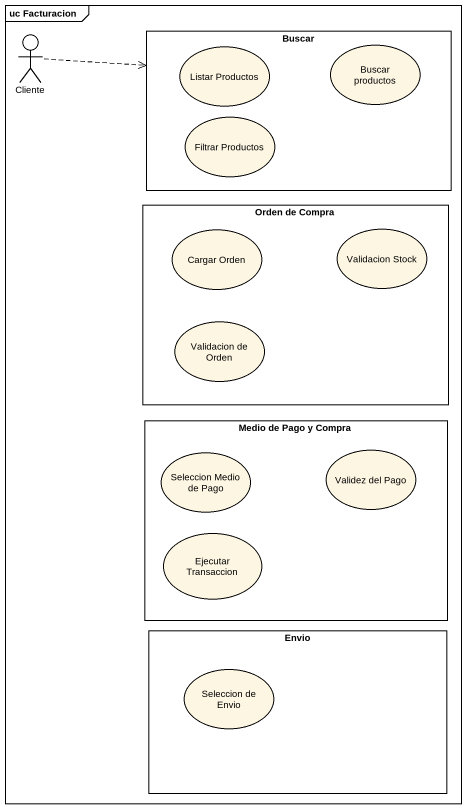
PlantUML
@startuml
mainframe uc Facturacion
actor Cliente
rectangle Buscar {
  usecase "Listar Productos" as Listar_Productos
  usecase "Buscar productos" as Buscar_productos
  usecase "Filtrar Productos" as Filtrar_Productos
}
rectangle "Orden de Compra" as Orden_de_Compra {
  usecase "Cargar Orden" as Cargar_Orden
  usecase "Validacion Stock" as Validacion_Stock
  usecase "Validacion de Orden" as Validacion_de_Orden
}
rectangle "Medio de Pago y Compra" as Medio_de_Pago_y_Compra {
  usecase "Seleccion Medio de Pago" as Seleccion_Medio_de_Pago
  usecase "Validez del Pago" as Validez_del_Pago
  usecase "Ejecutar Transaccion" as Ejecutar_Transaccion
}
rectangle Envio {
  usecase "Seleccion de Envio" as Seleccion_de_Envio
}
Cliente .right.> Buscar
@enduml
